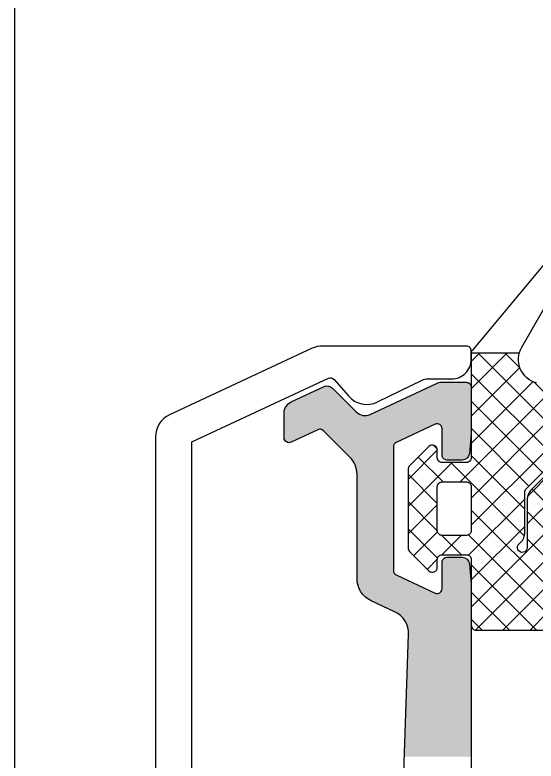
# Model space of a CAD drawing. Header units: millimetres. Extents: x 10785 to 11415, y 2273 to 2570.
# Drawn here: x 10785.27 to 10806.73, y 2352.92 to 2383.62 of the extents above; entities that cross this region are included whole.
import ezdxf

# ---------------------------------------------------------------- set-up
doc = ezdxf.new("R2010")
doc.units = ezdxf.units.MM
for name, color, linetype in [('aksesuar', 1, 'Continuous'), ('ALUMINIUM', 30, 'Continuous'), ('ANTET', 7, 'Continuous'), ('ANTET_K', 179, 'Continuous')]:
    doc.layers.add(name, color=color, linetype=linetype)

# ---------------------------------------------------------------- blocks, each defined once
blk = doc.blocks.new('MN60.S.1')
at = {"layer": 'ANTET_K', "color": 252}
blk.add_lwpolyline([(9907.25, 888.558), (9907.25, 1185.558), (10117.25, 1185.558), (10117.25, 888.558)], close=True, dxfattribs=at)

msp = doc.modelspace()

# ---------------------------------------------------------------- hatches: boundary and pattern name
at = {"layer": 'aksesuar'}
h = msp.add_hatch(dxfattribs=at)
h.set_pattern_fill('ANSI37', color=35, scale=0.25, angle=90, style=0)
h.paths.add_polyline_path([(10802.86, 2362.204, -0.414214), (10802.66, 2362.404), (10802.66, 2364.204, -0.414214), (10802.86, 2364.404), (10803.86, 2364.404, -0.414214), (10804.06, 2364.204), (10804.06, 2362.404, -0.414214), (10803.86, 2362.204)], flags=16)
h.paths.add_polyline_path([(10807.411, 2368.297), (10806.744, 2368.476, -0.417841), (10806.041, 2369.712), (10804.06, 2369.712, 0.012135), (10804.06, 2369.703), (10804.06, 2365.404, -0.414214), (10803.86, 2365.204), (10802.86, 2365.204, -0.414214), (10802.66, 2365.404), (10802.66, 2365.721, 0.668179), (10802.318, 2365.862), (10801.518, 2365.062, 0.198912), (10801.46, 2364.921), (10801.46, 2361.687, 0.198912), (10801.518, 2361.545), (10802.318, 2360.745, 0.668179), (10802.66, 2360.887), (10802.66, 2361.204, -0.414214), (10802.86, 2361.404), (10803.86, 2361.404, -0.414214), (10804.06, 2361.204), (10804.06, 2358.504, 0.414214), (10804.26, 2358.304), (10807.36, 2358.304, 0.668179), (10807.501, 2358.645), (10807.118, 2359.028, -0.414214), (10807.118, 2359.311), (10807.501, 2359.694, 0.414214), (10807.501, 2359.977), (10807.097, 2360.381, -0.427607), (10807.103, 2360.67, 0.210768), (10807.56, 2361.704), (10807.56, 2364.621, 0.668179), (10807.218, 2364.762), (10806.506, 2364.05, 0.198912), (10806.36, 2363.697), (10806.36, 2361.704, -1.650385), (10806.045, 2361.868, 0.245393), (10806.26, 2362.278), (10806.26, 2363.975, -0.198912), (10806.318, 2364.117), (10807.501, 2365.3, 0.414214), (10807.501, 2365.582), (10807.118, 2365.965, -0.414214), (10807.118, 2366.248), (10807.501, 2366.631, 0.414214), (10807.501, 2366.914), (10807.118, 2367.297, -0.414214), (10807.118, 2367.58), (10807.501, 2367.962, 0.57735)])
h = msp.add_hatch(color=0, dxfattribs=at)
h.set_gradient(color1=(214, 214, 214), color2=(224, 224, 224), one_color=1, tint=0.88)
h.paths.add_polyline_path([(10799.357, 2360.423, 0.291473), (10799.934, 2359.517), (10800.906, 2359.064, -0.300966), (10801.483, 2358.123), (10801.307, 2353.094), (10804.057, 2353.094), (10804.057, 2360.195, 0.022669), (10804.056, 2360.213), (10803.982, 2361.031, 0.387902), (10803.683, 2361.304), (10803.057, 2361.304, 0.414214), (10802.857, 2361.104), (10802.857, 2360.013, -0.548619), (10802.573, 2359.832), (10800.973, 2360.578, -0.291473), (10800.857, 2360.759), (10800.857, 2365.848, -0.291473), (10800.973, 2366.03), (10802.573, 2366.776, -0.548619), (10802.857, 2366.595), (10802.857, 2365.504, 0.414214), (10803.057, 2365.304), (10803.683, 2365.304, 0.387902), (10803.982, 2365.577), (10804.056, 2366.395, 0.022669), (10804.057, 2366.413), (10804.057, 2368.304, 0.414214), (10803.857, 2368.504), (10802.84, 2368.504, 0.109518), (10802.628, 2368.457), (10799.893, 2367.182, -0.315299), (10799.328, 2367.281), (10798.344, 2368.266, 0.32129), (10797.999, 2368.323), (10796.646, 2367.692, 0.291473), (10796.357, 2367.239), (10796.357, 2366.216, 0.548619), (10796.642, 2366.035), (10797.75, 2366.552, -0.315299), (10797.976, 2366.512), (10799.064, 2365.424, -0.198912), (10799.357, 2364.717)])

# ---------------------------------------------------------------- linework, layer by layer
at = {"color": 254}
msp.add_lwpolyline([(10801.072, 2346.35), (10801.483, 2358.123, 0.300966), (10800.906, 2359.064), (10799.934, 2359.517, -0.291473), (10799.357, 2360.423), (10799.357, 2364.717, 0.198912), (10799.064, 2365.424), (10797.976, 2366.512, 0.315299), (10797.75, 2366.552), (10796.642, 2366.035, -0.548619), (10796.357, 2366.216), (10796.357, 2367.239, -0.291473), (10796.646, 2367.692), (10797.999, 2368.323, -0.32129), (10798.344, 2368.266), (10799.328, 2367.281, 0.315299), (10799.893, 2367.182), (10802.628, 2368.457, -0.109518), (10802.84, 2368.504), (10803.857, 2368.504, -0.414214), (10804.057, 2368.304), (10804.057, 2366.413, -0.022669), (10804.056, 2366.395), (10803.982, 2365.577, -0.387902), (10803.683, 2365.304), (10803.057, 2365.304, -0.414214), (10802.857, 2365.504), (10802.857, 2366.595, 0.548619), (10802.573, 2366.776), (10800.973, 2366.03, 0.291473), (10800.857, 2365.848), (10800.857, 2360.759, 0.291473), (10800.973, 2360.578), (10802.573, 2359.832, 0.548619), (10802.857, 2360.013), (10802.857, 2361.104, -0.414214), (10803.057, 2361.304), (10803.683, 2361.304, -0.387902), (10803.982, 2361.031), (10804.056, 2360.213, -0.022669), (10804.057, 2360.195), (10804.057, 2319.813, -0.022669)], format="xyb", dxfattribs=at)
at = {"layer": 'aksesuar', "color": 35}
msp.add_line((10804.06, 2369.712), (10806.041, 2369.712), dxfattribs=at)
at = {"layer": 'aksesuar', "color": 35, "flags": 128}
for points in [[(10807.206, 2373.526), (10804.106, 2369.831, 0.176327), (10804.06, 2369.703), (10804.06, 2365.404, -0.414214), (10803.86, 2365.204), (10802.86, 2365.204, -0.414214), (10802.66, 2365.404), (10802.66, 2365.721, 0.668179), (10802.318, 2365.862), (10801.518, 2365.062, 0.198912), (10801.46, 2364.921), (10801.46, 2361.687, 0.198912), (10801.518, 2361.545), (10802.318, 2360.745, 0.668179), (10802.66, 2360.887), (10802.66, 2361.204, -0.414214), (10802.86, 2361.404), (10803.86, 2361.404, -0.414214), (10804.06, 2361.204), (10804.06, 2358.504, 0.414214), (10804.26, 2358.304), (10807.36, 2358.304, 0.668179)], [(10806.744, 2368.476, -0.493145), (10806.137, 2369.942), (10807.533, 2372.359, 0.131652)], [(10807.218, 2364.762), (10806.506, 2364.05, 0.198912), (10806.36, 2363.697), (10806.36, 2361.704, -1.650385), (10806.045, 2361.868, 0.245393), (10806.26, 2362.278), (10806.26, 2363.975, -0.198912), (10806.318, 2364.117), (10807.501, 2365.3, 0.414214)]]:
    msp.add_lwpolyline(points, format="xyb", dxfattribs=at)
msp.add_lwpolyline([(10802.86, 2362.204, -0.414214), (10802.66, 2362.404), (10802.66, 2364.204, -0.414214), (10802.86, 2364.404), (10803.86, 2364.404, -0.414214), (10804.06, 2364.204), (10804.06, 2362.404, -0.414214), (10803.86, 2362.204)], format="xyb", close=True, dxfattribs=at)
at = {"layer": 'ALUMINIUM', "color": 254}
msp.add_lwpolyline([(10792.56, 2311.494), (10792.56, 2366.048), (10798.178, 2368.668, -0.334595), (10798.413, 2368.618), (10799.003, 2367.94, 0.340847), (10800.2, 2367.696), (10802.039, 2368.593, -0.113936), (10802.259, 2368.644), (10803.26, 2368.644, 0.414214), (10804.06, 2369.444), (10804.06, 2369.794, 0.414214), (10803.86, 2369.994), (10797.929, 2369.994, 0.109518), (10797.507, 2369.9), (10791.637, 2367.163, 0.291473), (10791.06, 2366.257), (10791.06, 2309.194, 0.414214)], format="xyb", dxfattribs=at)

# ---------------------------------------------------------------- block references
at = {"layer": 'ANTET', "color": 0}
msp.add_blockref('MN60.S.1', (878.022, 1384.58), dxfattribs=at)

doc.saveas('drawing.dxf')
